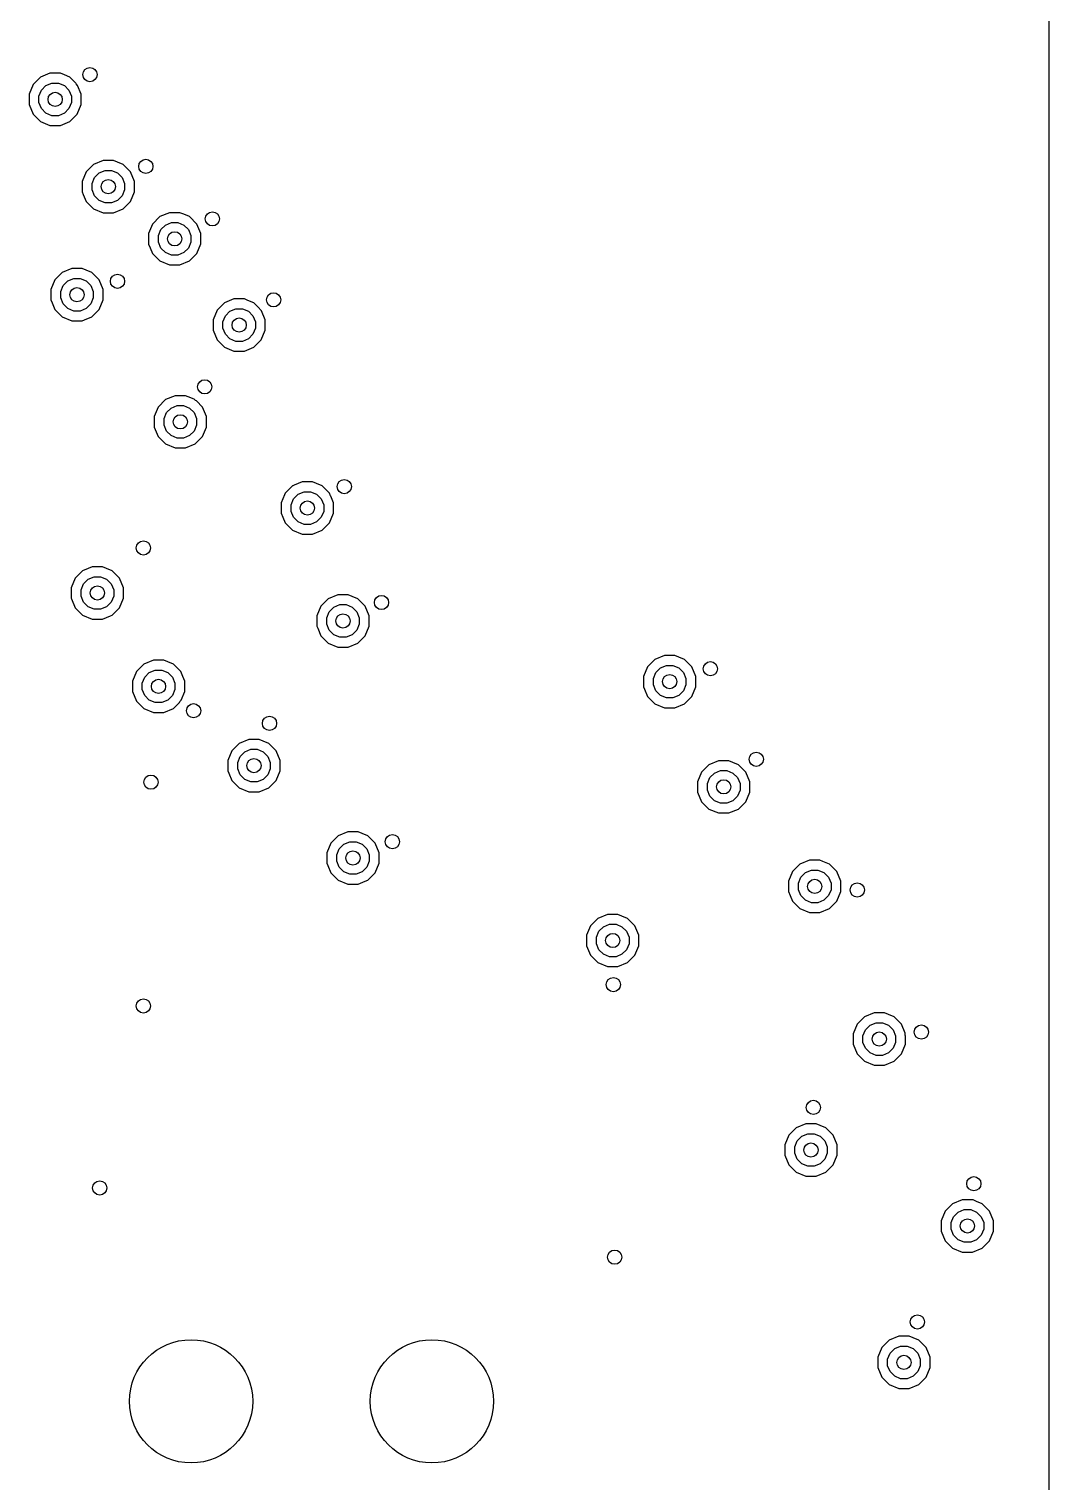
# Model space of a CAD drawing. Extents: x 114.9 to 199.6, y -137.1 to -76.7.
# Drawn here: x 188.82 to 199.58, y -122.83 to -107.51 of the extents above; entities that cross this region are included whole.
import ezdxf

# ---------------------------------------------------------------- set-up
doc = ezdxf.new("R2010")
doc.units = 0
doc.layers.add('BLACK', color=7, linetype='CONTINUOUS')

msp = doc.modelspace()

# ---------------------------------------------------------------- linework, layer by layer
at = {"layer": 'BLACK', "linetype": 'CONTINUOUS'}
for p, q in [((199.5795, -77.402406), (199.5795, -130.397593)), ((188.94394, -108.016444), (188.866444, -108.09394)), ((189.045198, -107.9745), (188.94394, -108.016444)), ((189.0452, -107.9745), (189.045198, -107.9745)), ((189.1548, -107.9745), (189.0452, -107.9745)), ((189.154801, -107.9745), (189.1548, -107.9745)), ((189.196744, -107.991874), (189.154801, -107.9745)), ((189.256058, -108.016443), (189.196744, -107.991874)), ((189.256059, -108.016444), (189.256058, -108.016443)), ((189.256061, -108.016445), (189.256059, -108.016444)), ((189.317417, -108.077801), (189.256061, -108.016445)), ((188.866444, -108.09394), (188.8245, -108.195198)), ((188.928363, -108.215859), (188.954493, -108.152775)), ((188.954493, -108.152775), (189.002775, -108.104493)), ((189.002775, -108.104493), (189.065859, -108.078363)), ((189.065859, -108.078363), (189.134141, -108.078363)), ((189.134141, -108.078363), (189.197225, -108.104493)), ((189.197225, -108.104493), (189.245507, -108.152775)), ((189.245507, -108.152775), (189.271637, -108.215859)), ((189.320675, -108.085666), (189.317417, -108.077801)), ((189.336814, -108.101805), (189.320675, -108.085666)), ((189.3755, -108.1952), (189.336814, -108.101805)), ((188.8245, -108.195198), (188.8245, -108.1952)), ((188.8245, -108.1952), (188.8245, -108.3048)), ((188.8245, -108.3048), (188.866443, -108.406058)), ((188.928363, -108.284141), (188.928363, -108.215859)), ((188.954493, -108.347225), (188.928363, -108.284141)), ((189.271637, -108.284141), (189.245507, -108.347225)), ((189.271637, -108.215859), (189.271637, -108.284141)), ((189.333557, -108.406058), (189.3755, -108.3048)), ((189.3755, -108.3048), (189.3755, -108.1952)), ((188.866443, -108.406058), (188.866444, -108.406059)), ((188.866444, -108.406059), (188.866445, -108.406061)), ((188.866445, -108.406061), (188.943939, -108.483555)), ((189.002775, -108.395507), (188.954493, -108.347225)), ((189.065859, -108.421637), (189.002775, -108.395507)), ((189.134141, -108.421637), (189.065859, -108.421637)), ((189.197225, -108.395507), (189.134141, -108.421637)), ((189.245507, -108.347225), (189.197225, -108.395507)), ((189.256061, -108.483555), (189.333555, -108.406061)), ((189.333555, -108.40606), (189.333557, -108.406058)), ((189.333555, -108.406061), (189.333555, -108.40606)), ((188.943939, -108.483555), (188.94394, -108.483555)), ((188.94394, -108.483555), (188.943942, -108.483557)), ((188.943942, -108.483557), (189.0452, -108.5255)), ((189.0452, -108.5255), (189.045202, -108.5255)), ((189.045202, -108.5255), (189.154798, -108.5255)), ((189.154798, -108.5255), (189.1548, -108.5255)), ((189.1548, -108.5255), (189.256058, -108.483557)), ((189.256058, -108.483557), (189.25606, -108.483555)), ((189.25606, -108.483555), (189.256061, -108.483555)), ((189.50394, -108.936444), (189.426444, -109.01394)), ((189.605198, -108.8945), (189.50394, -108.936444)), ((189.6052, -108.8945), (189.605198, -108.8945)), ((189.7148, -108.8945), (189.6052, -108.8945)), ((189.714801, -108.8945), (189.7148, -108.8945)), ((189.756744, -108.911874), (189.714801, -108.8945)), ((189.816058, -108.936443), (189.756744, -108.911874)), ((189.816059, -108.936444), (189.816058, -108.936443)), ((189.816061, -108.936445), (189.816059, -108.936444)), ((189.893555, -109.013939), (189.816061, -108.936445)), ((189.426444, -109.01394), (189.3845, -109.115198)), ((189.488363, -109.135859), (189.514493, -109.072775)), ((189.514493, -109.072775), (189.562775, -109.024493)), ((189.562775, -109.024493), (189.625859, -108.998363)), ((189.625859, -108.998363), (189.694141, -108.998363)), ((189.694141, -108.998363), (189.757225, -109.024493)), ((189.757225, -109.024493), (189.805507, -109.072775)), ((189.805507, -109.072775), (189.831637, -109.135859)), ((189.893555, -109.01394), (189.893555, -109.013939)), ((189.893557, -109.013942), (189.893555, -109.01394)), ((189.9355, -109.1152), (189.893557, -109.013942)), ((189.3845, -109.115198), (189.3845, -109.224801)), ((189.3845, -109.224801), (189.396276, -109.25323)), ((189.488363, -109.204141), (189.488363, -109.135859)), ((189.514493, -109.267225), (189.488363, -109.204141)), ((189.831637, -109.204141), (189.805507, -109.267225)), ((189.831637, -109.135859), (189.831637, -109.204141)), ((189.893557, -109.326058), (189.9355, -109.2248)), ((189.9355, -109.2248), (189.9355, -109.1152)), ((189.396276, -109.25323), (189.426443, -109.326058)), ((189.426443, -109.326058), (189.426444, -109.326059)), ((189.426444, -109.326059), (189.426445, -109.326061)), ((189.426445, -109.326061), (189.503939, -109.403555)), ((189.562775, -109.315507), (189.514493, -109.267225)), ((189.625859, -109.341637), (189.562775, -109.315507)), ((189.694141, -109.341637), (189.625859, -109.341637)), ((189.757225, -109.315507), (189.694141, -109.341637)), ((189.805507, -109.267225), (189.757225, -109.315507)), ((189.816061, -109.403555), (189.893555, -109.326061)), ((189.893555, -109.32606), (189.893557, -109.326058)), ((189.893555, -109.326061), (189.893555, -109.32606)), ((189.503939, -109.403555), (189.50394, -109.403555)), ((189.50394, -109.403555), (189.503942, -109.403557)), ((189.503942, -109.403557), (189.6052, -109.4455)), ((189.6052, -109.4455), (189.605202, -109.4455)), ((189.605202, -109.4455), (189.714798, -109.4455)), ((189.714798, -109.4455), (189.7148, -109.4455)), ((189.7148, -109.4455), (189.816058, -109.403557)), ((189.816058, -109.403557), (189.81606, -109.403555)), ((189.81606, -109.403555), (189.816061, -109.403555)), ((190.20394, -109.486444), (190.126444, -109.56394)), ((190.305198, -109.4445), (190.20394, -109.486444)), ((190.262775, -109.574493), (190.325859, -109.548363)), ((190.3052, -109.4445), (190.305198, -109.4445)), ((190.4148, -109.4445), (190.3052, -109.4445)), ((190.325859, -109.548363), (190.394141, -109.548363)), ((190.394141, -109.548363), (190.457225, -109.574493)), ((190.414801, -109.4445), (190.4148, -109.4445)), ((190.456744, -109.461874), (190.414801, -109.4445)), ((190.516058, -109.486443), (190.456744, -109.461874)), ((190.516059, -109.486444), (190.516058, -109.486443)), ((190.516061, -109.486445), (190.516059, -109.486444)), ((190.593555, -109.563939), (190.516061, -109.486445)), ((190.126444, -109.56394), (190.0845, -109.665198)), ((190.0845, -109.665198), (190.0845, -109.774801)), ((190.188363, -109.685859), (190.214493, -109.622775)), ((190.188363, -109.754141), (190.188363, -109.685859)), ((190.214493, -109.622775), (190.262775, -109.574493)), ((190.457225, -109.574493), (190.505507, -109.622775)), ((190.505507, -109.622775), (190.531637, -109.685859)), ((190.531637, -109.685859), (190.531637, -109.754141)), ((190.593555, -109.56394), (190.593555, -109.563939)), ((190.593557, -109.563942), (190.593555, -109.56394)), ((190.6355, -109.6652), (190.593557, -109.563942)), ((190.6355, -109.7748), (190.6355, -109.6652)), ((190.0845, -109.774801), (190.101874, -109.816744)), ((190.101874, -109.816744), (190.126443, -109.876058)), ((190.214493, -109.817225), (190.188363, -109.754141)), ((190.262775, -109.865507), (190.214493, -109.817225)), ((190.505507, -109.817225), (190.457225, -109.865507)), ((190.531637, -109.754141), (190.505507, -109.817225)), ((190.593557, -109.876058), (190.6355, -109.7748)), ((190.126443, -109.876058), (190.126444, -109.876059)), ((190.126444, -109.876059), (190.126445, -109.876061)), ((190.126445, -109.876061), (190.203939, -109.953555)), ((190.203939, -109.953555), (190.20394, -109.953555)), ((190.20394, -109.953555), (190.203942, -109.953557)), ((190.203942, -109.953557), (190.3052, -109.9955)), ((190.325859, -109.891637), (190.262775, -109.865507)), ((190.3052, -109.9955), (190.305202, -109.9955)), ((190.305202, -109.9955), (190.414798, -109.9955)), ((190.394141, -109.891637), (190.325859, -109.891637)), ((190.457225, -109.865507), (190.394141, -109.891637)), ((190.414798, -109.9955), (190.4148, -109.9955)), ((190.4148, -109.9955), (190.516058, -109.953557)), ((190.516058, -109.953557), (190.51606, -109.953555)), ((190.51606, -109.953555), (190.516061, -109.953555)), ((190.516061, -109.953555), (190.593555, -109.876061)), ((190.593555, -109.87606), (190.593557, -109.876058)), ((190.593555, -109.876061), (190.593555, -109.87606)), ((189.096444, -110.15394), (189.0545, -110.255198)), ((189.17394, -110.076444), (189.096444, -110.15394)), ((189.275198, -110.0345), (189.17394, -110.076444)), ((189.184493, -110.212775), (189.232775, -110.164493)), ((189.232775, -110.164493), (189.295859, -110.138363)), ((189.2752, -110.0345), (189.275198, -110.0345)), ((189.3848, -110.0345), (189.2752, -110.0345)), ((189.295859, -110.138363), (189.364141, -110.138363)), ((189.364141, -110.138363), (189.427225, -110.164493)), ((189.384801, -110.0345), (189.3848, -110.0345)), ((189.426744, -110.051874), (189.384801, -110.0345)), ((189.486058, -110.076443), (189.426744, -110.051874)), ((189.427225, -110.164493), (189.475507, -110.212775)), ((189.486059, -110.076444), (189.486058, -110.076443)), ((189.486061, -110.076445), (189.486059, -110.076444)), ((189.563555, -110.153939), (189.486061, -110.076445)), ((189.563555, -110.15394), (189.563555, -110.153939)), ((189.563557, -110.153942), (189.563555, -110.15394)), ((189.6055, -110.2552), (189.563557, -110.153942)), ((189.0545, -110.255198), (189.0545, -110.364801)), ((189.158363, -110.275859), (189.184493, -110.212775)), ((189.158363, -110.344141), (189.158363, -110.275859)), ((189.475507, -110.212775), (189.501637, -110.275859)), ((189.501637, -110.275859), (189.501637, -110.344141)), ((189.6055, -110.3648), (189.6055, -110.2552)), ((189.0545, -110.364801), (189.067608, -110.396445)), ((189.067608, -110.396445), (189.096443, -110.466058)), ((189.096443, -110.466058), (189.096444, -110.466059)), ((189.096444, -110.466059), (189.096445, -110.466061)), ((189.096445, -110.466061), (189.173939, -110.543555)), ((189.184493, -110.407225), (189.158363, -110.344141)), ((189.232775, -110.455507), (189.184493, -110.407225)), ((189.295859, -110.481637), (189.232775, -110.455507)), ((189.427225, -110.455507), (189.364141, -110.481637)), ((189.475507, -110.407225), (189.427225, -110.455507)), ((189.501637, -110.344141), (189.475507, -110.407225)), ((189.486061, -110.543555), (189.563555, -110.466061)), ((189.563555, -110.46606), (189.563557, -110.466058)), ((189.563555, -110.466061), (189.563555, -110.46606)), ((189.563557, -110.466058), (189.6055, -110.3648)), ((190.88394, -110.396444), (190.806444, -110.47394)), ((190.985198, -110.3545), (190.88394, -110.396444)), ((190.942775, -110.484493), (191.005859, -110.458363)), ((190.9852, -110.3545), (190.985198, -110.3545)), ((191.0948, -110.3545), (190.9852, -110.3545)), ((191.005859, -110.458363), (191.074141, -110.458363)), ((191.074141, -110.458363), (191.137225, -110.484493)), ((191.094801, -110.3545), (191.0948, -110.3545)), ((191.130926, -110.369464), (191.094801, -110.3545)), ((191.196058, -110.396443), (191.130926, -110.369464)), ((191.196059, -110.396444), (191.196058, -110.396443)), ((191.196061, -110.396445), (191.196059, -110.396444)), ((191.255008, -110.455392), (191.196061, -110.396445)), ((191.257377, -110.46111), (191.255008, -110.455392)), ((191.275924, -110.479657), (191.257377, -110.46111)), ((189.173939, -110.543555), (189.17394, -110.543555)), ((189.17394, -110.543555), (189.173942, -110.543557)), ((189.173942, -110.543557), (189.2752, -110.5855)), ((189.2752, -110.5855), (189.275202, -110.5855)), ((189.275202, -110.5855), (189.384798, -110.5855)), ((189.364141, -110.481637), (189.295859, -110.481637)), ((189.384798, -110.5855), (189.3848, -110.5855)), ((189.3848, -110.5855), (189.409671, -110.575198)), ((189.409671, -110.575198), (189.486058, -110.543557)), ((189.486058, -110.543557), (189.48606, -110.543555)), ((189.48606, -110.543555), (189.486061, -110.543555)), ((190.806444, -110.47394), (190.7645, -110.575198)), ((190.7645, -110.575198), (190.7645, -110.5752)), ((190.7645, -110.5752), (190.7645, -110.6848)), ((190.868363, -110.595859), (190.894493, -110.532775)), ((190.868363, -110.664141), (190.868363, -110.595859)), ((190.894493, -110.532775), (190.942775, -110.484493)), ((191.137225, -110.484493), (191.185507, -110.532775)), ((191.185507, -110.532775), (191.211637, -110.595859)), ((191.211637, -110.595859), (191.211637, -110.664141)), ((191.3155, -110.5752), (191.275924, -110.479657)), ((191.3155, -110.6848), (191.3155, -110.5752)), ((190.7645, -110.6848), (190.806443, -110.786058)), ((190.894493, -110.727225), (190.868363, -110.664141)), ((190.942775, -110.775507), (190.894493, -110.727225)), ((191.005859, -110.801637), (190.942775, -110.775507)), ((191.137225, -110.775507), (191.074141, -110.801637)), ((191.185507, -110.727225), (191.137225, -110.775507)), ((191.211637, -110.664141), (191.185507, -110.727225)), ((191.273557, -110.786058), (191.3155, -110.6848)), ((190.806443, -110.786058), (190.806444, -110.786059)), ((190.806444, -110.786059), (190.806445, -110.786061)), ((190.806445, -110.786061), (190.883939, -110.863555)), ((190.883939, -110.863555), (190.88394, -110.863555)), ((190.88394, -110.863555), (190.883942, -110.863557)), ((190.883942, -110.863557), (190.9852, -110.9055)), ((190.9852, -110.9055), (190.985202, -110.9055)), ((190.985202, -110.9055), (191.094798, -110.9055)), ((191.074141, -110.801637), (191.005859, -110.801637)), ((191.094798, -110.9055), (191.0948, -110.9055)), ((191.0948, -110.9055), (191.196058, -110.863557)), ((191.196058, -110.863557), (191.19606, -110.863555)), ((191.19606, -110.863555), (191.196061, -110.863555)), ((191.196061, -110.863555), (191.273555, -110.786061)), ((191.273555, -110.78606), (191.273557, -110.786058)), ((191.273555, -110.786061), (191.273555, -110.78606)), ((190.365198, -111.3745), (190.26394, -111.416444)), ((190.3652, -111.3745), (190.365198, -111.3745)), ((190.4748, -111.3745), (190.3652, -111.3745)), ((190.474801, -111.3745), (190.4748, -111.3745)), ((190.500999, -111.385352), (190.474801, -111.3745)), ((190.566057, -111.4123), (190.500999, -111.385352)), ((190.186444, -111.49394), (190.1445, -111.595198)), ((190.26394, -111.416444), (190.186444, -111.49394)), ((190.274493, -111.552775), (190.322775, -111.504493)), ((190.322775, -111.504493), (190.385859, -111.478363)), ((190.385859, -111.478363), (190.454141, -111.478363)), ((190.454141, -111.478363), (190.517225, -111.504493)), ((190.517225, -111.504493), (190.565507, -111.552775)), ((190.580083, -111.426326), (190.566057, -111.4123)), ((190.590084, -111.430468), (190.580083, -111.426326)), ((190.653555, -111.493939), (190.590084, -111.430468)), ((190.653555, -111.49394), (190.653555, -111.493939)), ((190.653557, -111.493942), (190.653555, -111.49394)), ((190.6955, -111.5952), (190.653557, -111.493942)), ((190.1445, -111.595198), (190.1445, -111.5952)), ((190.1445, -111.5952), (190.1445, -111.7048)), ((190.248363, -111.615859), (190.274493, -111.552775)), ((190.248363, -111.684141), (190.248363, -111.615859)), ((190.274493, -111.747225), (190.248363, -111.684141)), ((190.565507, -111.552775), (190.591637, -111.615859)), ((190.591637, -111.684141), (190.565507, -111.747225)), ((190.591637, -111.615859), (190.591637, -111.684141)), ((190.6955, -111.7048), (190.6955, -111.5952)), ((190.1445, -111.7048), (190.186443, -111.806058)), ((190.186443, -111.806058), (190.186444, -111.806059)), ((190.186444, -111.806059), (190.186445, -111.806061)), ((190.186445, -111.806061), (190.263939, -111.883555)), ((190.322775, -111.795507), (190.274493, -111.747225)), ((190.385859, -111.821637), (190.322775, -111.795507)), ((190.454141, -111.821637), (190.385859, -111.821637)), ((190.517225, -111.795507), (190.454141, -111.821637)), ((190.565507, -111.747225), (190.517225, -111.795507)), ((190.576061, -111.883555), (190.653555, -111.806061)), ((190.653555, -111.80606), (190.653557, -111.806058)), ((190.653555, -111.806061), (190.653555, -111.80606)), ((190.653557, -111.806058), (190.6955, -111.7048)), ((190.263939, -111.883555), (190.26394, -111.883555)), ((190.26394, -111.883555), (190.263942, -111.883557)), ((190.263942, -111.883557), (190.3652, -111.9255)), ((190.3652, -111.9255), (190.365202, -111.9255)), ((190.365202, -111.9255), (190.474798, -111.9255)), ((190.474798, -111.9255), (190.4748, -111.9255)), ((190.4748, -111.9255), (190.576058, -111.883557)), ((190.576058, -111.883557), (190.57606, -111.883555)), ((190.57606, -111.883555), (190.576061, -111.883555)), ((191.705198, -112.2845), (191.621312, -112.319248)), ((191.7052, -112.2845), (191.705198, -112.2845)), ((191.8148, -112.2845), (191.7052, -112.2845)), ((191.814801, -112.2845), (191.8148, -112.2845)), ((191.856744, -112.301874), (191.814801, -112.2845)), ((191.916058, -112.326443), (191.856744, -112.301874)), ((191.519791, -112.42), (191.4845, -112.505198)), ((191.526443, -112.403942), (191.519791, -112.42)), ((191.526444, -112.40394), (191.526443, -112.403941)), ((191.526443, -112.403941), (191.526443, -112.403942)), ((191.60394, -112.326444), (191.526444, -112.40394)), ((191.588363, -112.525859), (191.614493, -112.462775)), ((191.604865, -112.326061), (191.60394, -112.326444)), ((191.621312, -112.319248), (191.604865, -112.326061)), ((191.614493, -112.462775), (191.662775, -112.414493)), ((191.662775, -112.414493), (191.725859, -112.388363)), ((191.725859, -112.388363), (191.794141, -112.388363)), ((191.794141, -112.388363), (191.857225, -112.414493)), ((191.857225, -112.414493), (191.905507, -112.462775)), ((191.905507, -112.462775), (191.931637, -112.525859)), ((191.916059, -112.326444), (191.916058, -112.326443)), ((191.916061, -112.326445), (191.916059, -112.326444)), ((191.991244, -112.401628), (191.916061, -112.326445)), ((192.003196, -112.430482), (191.991244, -112.401628)), ((192.005508, -112.432794), (192.003196, -112.430482)), ((192.0355, -112.5052), (192.005508, -112.432794)), ((191.4845, -112.505198), (191.4845, -112.614801)), ((191.4845, -112.614801), (191.501234, -112.655198)), ((191.588363, -112.594141), (191.588363, -112.525859)), ((191.614493, -112.657225), (191.588363, -112.594141)), ((191.931637, -112.594141), (191.905507, -112.657225)), ((191.931637, -112.525859), (191.931637, -112.594141)), ((191.993557, -112.716058), (192.0355, -112.6148)), ((192.0355, -112.6148), (192.0355, -112.5052)), ((191.501234, -112.655198), (191.526443, -112.716058)), ((191.526443, -112.716058), (191.526444, -112.716059)), ((191.526444, -112.716059), (191.526445, -112.716061)), ((191.526445, -112.716061), (191.603939, -112.793555)), ((191.662775, -112.705507), (191.614493, -112.657225)), ((191.725859, -112.731637), (191.662775, -112.705507)), ((191.794141, -112.731637), (191.725859, -112.731637)), ((191.857225, -112.705507), (191.794141, -112.731637)), ((191.905507, -112.657225), (191.857225, -112.705507)), ((191.916061, -112.793555), (191.993555, -112.716061)), ((191.993555, -112.71606), (191.993557, -112.716058)), ((191.993555, -112.716061), (191.993555, -112.71606)), ((191.603939, -112.793555), (191.60394, -112.793555)), ((191.60394, -112.793555), (191.603942, -112.793557)), ((191.603942, -112.793557), (191.7052, -112.8355)), ((191.7052, -112.8355), (191.705202, -112.8355)), ((191.705202, -112.8355), (191.814798, -112.8355)), ((191.814798, -112.8355), (191.8148, -112.8355)), ((191.8148, -112.8355), (191.916058, -112.793557)), ((191.916058, -112.793557), (191.91606, -112.793555)), ((191.91606, -112.793555), (191.916061, -112.793555)), ((189.38913, -113.221254), (189.311634, -113.29875)), ((189.395919, -113.218442), (189.38913, -113.221254)), ((189.406502, -113.214058), (189.395919, -113.218442)), ((189.490388, -113.17931), (189.406502, -113.214058)), ((189.49039, -113.17931), (189.490388, -113.17931)), ((189.59999, -113.17931), (189.49039, -113.17931)), ((189.599991, -113.17931), (189.59999, -113.17931)), ((189.641934, -113.196684), (189.599991, -113.17931)), ((189.701248, -113.221253), (189.641934, -113.196684)), ((189.701249, -113.221254), (189.701248, -113.221253)), ((189.701251, -113.221255), (189.701249, -113.221254)), ((189.778745, -113.298749), (189.701251, -113.221255)), ((189.311634, -113.29875), (189.26969, -113.400008)), ((189.373553, -113.420669), (189.399683, -113.357585)), ((189.399683, -113.357585), (189.447965, -113.309303)), ((189.447965, -113.309303), (189.511049, -113.283173)), ((189.511049, -113.283173), (189.579331, -113.283173)), ((189.579331, -113.283173), (189.642415, -113.309303)), ((189.642415, -113.309303), (189.690697, -113.357585)), ((189.690697, -113.357585), (189.716827, -113.420669)), ((189.778745, -113.29875), (189.778745, -113.298749)), ((189.778747, -113.298752), (189.778745, -113.29875)), ((189.82069, -113.40001), (189.778747, -113.298752)), ((189.26969, -113.400008), (189.26969, -113.509611)), ((189.26969, -113.509611), (189.272521, -113.516445)), ((189.272521, -113.516445), (189.311633, -113.610868)), ((189.373553, -113.488951), (189.373553, -113.420669)), ((189.399683, -113.552035), (189.373553, -113.488951)), ((189.716827, -113.488951), (189.690697, -113.552035)), ((189.716827, -113.420669), (189.716827, -113.488951)), ((189.778747, -113.610868), (189.82069, -113.50961)), ((189.82069, -113.50961), (189.82069, -113.40001)), ((191.97894, -113.516444), (191.901444, -113.59394)), ((192.080198, -113.4745), (191.97894, -113.516444)), ((192.0802, -113.4745), (192.080198, -113.4745)), ((192.1898, -113.4745), (192.0802, -113.4745)), ((192.189801, -113.4745), (192.1898, -113.4745)), ((192.231744, -113.491874), (192.189801, -113.4745)), ((192.291058, -113.516443), (192.231744, -113.491874)), ((192.291059, -113.516444), (192.291058, -113.516443)), ((192.291061, -113.516445), (192.291059, -113.516444)), ((192.368555, -113.593939), (192.291061, -113.516445)), ((189.311633, -113.610868), (189.311634, -113.610869)), ((189.311634, -113.610869), (189.311635, -113.610871)), ((189.311635, -113.610871), (189.389129, -113.688365)), ((189.389129, -113.688365), (189.38913, -113.688365)), ((189.38913, -113.688365), (189.389132, -113.688367)), ((189.389132, -113.688367), (189.49039, -113.73031)), ((189.447965, -113.600317), (189.399683, -113.552035)), ((189.511049, -113.626447), (189.447965, -113.600317)), ((189.579331, -113.626447), (189.511049, -113.626447)), ((189.642415, -113.600317), (189.579331, -113.626447)), ((189.690697, -113.552035), (189.642415, -113.600317)), ((189.684757, -113.695198), (189.701248, -113.688367)), ((189.701248, -113.688367), (189.70125, -113.688365)), ((189.70125, -113.688365), (189.701251, -113.688365)), ((189.701251, -113.688365), (189.778745, -113.610871)), ((189.778745, -113.61087), (189.778747, -113.610868)), ((189.778745, -113.610871), (189.778745, -113.61087)), ((191.901444, -113.59394), (191.8595, -113.695198)), ((191.963363, -113.715859), (191.989493, -113.652775)), ((191.989493, -113.652775), (192.037775, -113.604493)), ((192.037775, -113.604493), (192.100859, -113.578363)), ((192.100859, -113.578363), (192.169141, -113.578363)), ((192.169141, -113.578363), (192.232225, -113.604493)), ((192.232225, -113.604493), (192.280507, -113.652775)), ((192.280507, -113.652775), (192.306637, -113.715859)), ((192.368555, -113.59394), (192.368555, -113.593939)), ((192.368557, -113.593942), (192.368555, -113.59394)), ((192.4105, -113.6952), (192.368557, -113.593942)), ((189.49039, -113.73031), (189.490392, -113.73031)), ((189.490392, -113.73031), (189.599988, -113.73031)), ((189.599988, -113.73031), (189.59999, -113.73031)), ((189.59999, -113.73031), (189.684757, -113.695198)), ((191.8595, -113.695198), (191.8595, -113.804801)), ((191.8595, -113.804801), (191.868305, -113.826058)), ((191.868305, -113.826058), (191.901443, -113.906058)), ((191.963363, -113.784141), (191.963363, -113.715859)), ((191.989493, -113.847225), (191.963363, -113.784141)), ((192.306637, -113.784141), (192.280507, -113.847225)), ((192.306637, -113.715859), (192.306637, -113.784141)), ((192.368557, -113.906058), (192.4105, -113.8048)), ((192.4105, -113.8048), (192.4105, -113.6952)), ((191.901443, -113.906058), (191.901444, -113.906059)), ((191.901444, -113.906059), (191.901445, -113.906061)), ((191.901445, -113.906061), (191.978939, -113.983555)), ((191.978939, -113.983555), (191.97894, -113.983555)), ((191.97894, -113.983555), (191.978942, -113.983557)), ((191.978942, -113.983557), (192.0802, -114.0255)), ((192.037775, -113.895507), (191.989493, -113.847225)), ((192.100859, -113.921637), (192.037775, -113.895507)), ((192.169141, -113.921637), (192.100859, -113.921637)), ((192.232225, -113.895507), (192.169141, -113.921637)), ((192.1898, -114.0255), (192.291058, -113.983557)), ((192.280507, -113.847225), (192.232225, -113.895507)), ((192.291058, -113.983557), (192.29106, -113.983555)), ((192.29106, -113.983555), (192.291061, -113.983555)), ((192.291061, -113.983555), (192.368555, -113.906061)), ((192.368555, -113.90606), (192.368557, -113.906058)), ((192.368555, -113.906061), (192.368555, -113.90606)), ((192.0802, -114.0255), (192.080202, -114.0255)), ((192.080202, -114.0255), (192.189798, -114.0255)), ((192.189798, -114.0255), (192.1898, -114.0255)), ((195.525198, -114.1145), (195.42394, -114.156444)), ((195.5252, -114.1145), (195.525198, -114.1145)), ((195.6348, -114.1145), (195.5252, -114.1145)), ((195.634801, -114.1145), (195.6348, -114.1145)), ((195.676744, -114.131874), (195.634801, -114.1145)), ((195.736058, -114.156443), (195.676744, -114.131874)), ((189.956444, -114.28394), (189.9145, -114.385198)), ((190.03394, -114.206444), (189.956444, -114.28394)), ((190.135198, -114.1645), (190.03394, -114.206444)), ((190.044493, -114.342775), (190.092775, -114.294493)), ((190.092775, -114.294493), (190.155859, -114.268363)), ((190.1352, -114.1645), (190.135198, -114.1645)), ((190.2448, -114.1645), (190.1352, -114.1645)), ((190.155859, -114.268363), (190.224141, -114.268363)), ((190.224141, -114.268363), (190.287225, -114.294493)), ((190.244801, -114.1645), (190.2448, -114.1645)), ((190.286744, -114.181874), (190.244801, -114.1645)), ((190.346058, -114.206443), (190.286744, -114.181874)), ((190.287225, -114.294493), (190.335507, -114.342775)), ((190.346059, -114.206444), (190.346058, -114.206443)), ((190.346061, -114.206445), (190.346059, -114.206444)), ((190.423555, -114.283939), (190.346061, -114.206445)), ((190.423555, -114.28394), (190.423555, -114.283939)), ((190.423557, -114.283942), (190.423555, -114.28394)), ((190.444788, -114.335198), (190.423557, -114.283942)), ((195.346444, -114.23394), (195.3045, -114.335198)), ((195.42394, -114.156444), (195.346444, -114.23394)), ((195.408363, -114.355859), (195.434493, -114.292775)), ((195.434493, -114.292775), (195.482775, -114.244493)), ((195.482775, -114.244493), (195.545859, -114.218363)), ((195.545859, -114.218363), (195.614141, -114.218363)), ((195.614141, -114.218363), (195.677225, -114.244493)), ((195.677225, -114.244493), (195.725507, -114.292775)), ((195.725507, -114.292775), (195.751637, -114.355859)), ((195.736059, -114.156444), (195.736058, -114.156443)), ((195.736061, -114.156445), (195.736059, -114.156444)), ((195.813555, -114.233939), (195.736061, -114.156445)), ((195.813555, -114.23394), (195.813555, -114.233939)), ((195.813557, -114.233942), (195.813555, -114.23394)), ((195.8555, -114.3352), (195.813557, -114.233942)), ((189.9145, -114.385198), (189.9145, -114.3852)), ((189.9145, -114.3852), (189.9145, -114.4948)), ((190.018363, -114.405859), (190.044493, -114.342775)), ((190.018363, -114.474141), (190.018363, -114.405859)), ((190.335507, -114.342775), (190.361637, -114.405859)), ((190.361637, -114.405859), (190.361637, -114.474141)), ((190.4655, -114.3852), (190.444788, -114.335198)), ((190.4655, -114.4948), (190.4655, -114.3852)), ((195.3045, -114.335198), (195.3045, -114.444801)), ((195.3045, -114.444801), (195.314756, -114.469561)), ((195.408363, -114.424141), (195.408363, -114.355859)), ((195.434493, -114.487225), (195.408363, -114.424141)), ((195.751637, -114.424141), (195.725507, -114.487225)), ((195.751637, -114.355859), (195.751637, -114.424141)), ((195.813557, -114.546058), (195.8555, -114.4448)), ((195.8555, -114.4448), (195.8555, -114.3352)), ((189.9145, -114.4948), (189.956443, -114.596058)), ((189.956443, -114.596058), (189.956444, -114.596059)), ((189.956444, -114.596059), (189.956445, -114.596061)), ((189.956445, -114.596061), (190.033939, -114.673555)), ((190.044493, -114.537225), (190.018363, -114.474141)), ((190.092775, -114.585507), (190.044493, -114.537225)), ((190.155859, -114.611637), (190.092775, -114.585507)), ((190.287225, -114.585507), (190.224141, -114.611637)), ((190.335507, -114.537225), (190.287225, -114.585507)), ((190.361637, -114.474141), (190.335507, -114.537225)), ((190.346061, -114.673555), (190.409531, -114.610084)), ((190.409531, -114.610084), (190.413674, -114.600083)), ((190.413674, -114.600083), (190.427699, -114.586057)), ((190.427699, -114.586057), (190.4655, -114.4948)), ((195.314756, -114.469561), (195.346443, -114.546058)), ((195.346443, -114.546058), (195.346444, -114.546059)), ((195.346444, -114.546059), (195.346445, -114.546061)), ((195.346445, -114.546061), (195.423939, -114.623555)), ((195.482775, -114.535507), (195.434493, -114.487225)), ((195.545859, -114.561637), (195.482775, -114.535507)), ((195.614141, -114.561637), (195.545859, -114.561637)), ((195.677225, -114.535507), (195.614141, -114.561637)), ((195.725507, -114.487225), (195.677225, -114.535507)), ((195.736061, -114.623555), (195.813555, -114.546061)), ((195.813555, -114.54606), (195.813557, -114.546058)), ((195.813555, -114.546061), (195.813555, -114.54606)), ((190.033939, -114.673555), (190.03394, -114.673555)), ((190.03394, -114.673555), (190.033942, -114.673557)), ((190.033942, -114.673557), (190.1352, -114.7155)), ((190.1352, -114.7155), (190.135202, -114.7155)), ((190.135202, -114.7155), (190.244798, -114.7155)), ((190.224141, -114.611637), (190.155859, -114.611637)), ((190.244798, -114.7155), (190.2448, -114.7155)), ((190.2448, -114.7155), (190.346058, -114.673557)), ((190.346058, -114.673557), (190.34606, -114.673555)), ((190.34606, -114.673555), (190.346061, -114.673555)), ((195.423939, -114.623555), (195.42394, -114.623555)), ((195.42394, -114.623555), (195.423942, -114.623557)), ((195.423942, -114.623557), (195.5252, -114.6655)), ((195.5252, -114.6655), (195.525202, -114.6655)), ((195.525202, -114.6655), (195.634798, -114.6655)), ((195.634798, -114.6655), (195.6348, -114.6655)), ((195.6348, -114.6655), (195.736058, -114.623557)), ((195.736058, -114.623557), (195.73606, -114.623555)), ((195.73606, -114.623555), (195.736061, -114.623555)), ((191.040114, -115.041952), (190.962618, -115.119448)), ((191.141372, -115.000008), (191.040114, -115.041952)), ((191.141374, -115.000008), (191.141372, -115.000008)), ((191.250974, -115.000008), (191.141374, -115.000008)), ((191.250975, -115.000008), (191.250974, -115.000008)), ((191.292918, -115.017382), (191.250975, -115.000008)), ((191.352232, -115.041951), (191.292918, -115.017382)), ((191.352233, -115.041952), (191.352232, -115.041951)), ((191.352235, -115.041953), (191.352233, -115.041952)), ((191.429729, -115.119447), (191.352235, -115.041953)), ((190.962618, -115.119448), (190.920674, -115.220706)), ((190.920674, -115.220706), (190.920674, -115.330309)), ((191.024537, -115.241367), (191.050667, -115.178283)), ((191.050667, -115.178283), (191.098949, -115.130001)), ((191.098949, -115.130001), (191.162033, -115.103871)), ((191.162033, -115.103871), (191.230315, -115.103871)), ((191.230315, -115.103871), (191.293399, -115.130001)), ((191.293399, -115.130001), (191.341681, -115.178283)), ((191.341681, -115.178283), (191.367811, -115.241367)), ((191.429729, -115.119448), (191.429729, -115.119447)), ((191.429731, -115.11945), (191.429729, -115.119448)), ((191.471674, -115.220708), (191.429731, -115.11945)), ((191.471674, -115.330308), (191.471674, -115.220708)), ((190.920674, -115.330309), (190.931341, -115.356061)), ((190.931341, -115.356061), (190.962617, -115.431566)), ((191.024537, -115.309649), (191.024537, -115.241367)), ((191.050667, -115.372733), (191.024537, -115.309649)), ((191.098949, -115.421015), (191.050667, -115.372733)), ((191.341681, -115.372733), (191.293399, -115.421015)), ((191.367811, -115.309649), (191.341681, -115.372733)), ((191.367811, -115.241367), (191.367811, -115.309649)), ((191.429731, -115.431566), (191.471674, -115.330308)), ((195.916444, -115.34394), (195.8745, -115.445198)), ((195.99394, -115.266444), (195.916444, -115.34394)), ((196.095198, -115.2245), (195.99394, -115.266444)), ((196.004493, -115.402775), (196.052775, -115.354493)), ((196.052775, -115.354493), (196.115859, -115.328363)), ((196.0952, -115.2245), (196.095198, -115.2245)), ((196.2048, -115.2245), (196.0952, -115.2245)), ((196.115859, -115.328363), (196.184141, -115.328363)), ((196.184141, -115.328363), (196.247225, -115.354493)), ((196.204801, -115.2245), (196.2048, -115.2245)), ((196.246744, -115.241874), (196.204801, -115.2245)), ((196.306058, -115.266443), (196.246744, -115.241874)), ((196.247225, -115.354493), (196.295507, -115.402775)), ((196.306059, -115.266444), (196.306058, -115.266443)), ((196.306061, -115.266445), (196.306059, -115.266444)), ((196.383555, -115.343939), (196.306061, -115.266445)), ((196.383555, -115.34394), (196.383555, -115.343939)), ((196.383557, -115.343942), (196.383555, -115.34394)), ((196.4255, -115.4452), (196.383557, -115.343942)), ((190.962617, -115.431566), (190.962618, -115.431567)), ((190.962618, -115.431567), (190.962619, -115.431569)), ((190.962619, -115.431569), (191.040113, -115.509063)), ((191.040113, -115.509063), (191.040114, -115.509063)), ((191.040114, -115.509063), (191.040116, -115.509065)), ((191.040116, -115.509065), (191.141374, -115.551008)), ((191.162033, -115.447145), (191.098949, -115.421015)), ((191.230315, -115.447145), (191.162033, -115.447145)), ((191.293399, -115.421015), (191.230315, -115.447145)), ((191.250974, -115.551008), (191.352232, -115.509065)), ((191.352232, -115.509065), (191.352234, -115.509063)), ((191.352234, -115.509063), (191.352235, -115.509063)), ((191.352235, -115.509063), (191.4161, -115.445198)), ((191.4161, -115.445198), (191.429729, -115.431569)), ((191.429729, -115.431568), (191.429731, -115.431566)), ((191.429729, -115.431569), (191.429729, -115.431568)), ((195.8745, -115.445198), (195.8745, -115.4452)), ((195.8745, -115.4452), (195.8745, -115.5548)), ((195.978363, -115.465859), (196.004493, -115.402775)), ((195.978363, -115.534141), (195.978363, -115.465859)), ((196.295507, -115.402775), (196.321637, -115.465859)), ((196.321637, -115.465859), (196.321637, -115.534141)), ((196.4255, -115.5548), (196.4255, -115.4452)), ((191.141374, -115.551008), (191.141376, -115.551008)), ((191.141376, -115.551008), (191.250972, -115.551008)), ((191.250972, -115.551008), (191.250974, -115.551008)), ((195.8745, -115.5548), (195.916443, -115.656058)), ((195.916443, -115.656058), (195.916444, -115.656059)), ((195.916444, -115.656059), (195.916445, -115.656061)), ((195.916445, -115.656061), (195.993939, -115.733555)), ((196.004493, -115.597225), (195.978363, -115.534141)), ((196.052775, -115.645507), (196.004493, -115.597225)), ((196.115859, -115.671637), (196.052775, -115.645507)), ((196.184141, -115.671637), (196.115859, -115.671637)), ((196.247225, -115.645507), (196.184141, -115.671637)), ((196.295507, -115.597225), (196.247225, -115.645507)), ((196.321637, -115.534141), (196.295507, -115.597225)), ((196.306061, -115.733555), (196.383555, -115.656061)), ((196.383555, -115.65606), (196.383557, -115.656058)), ((196.383555, -115.656061), (196.383555, -115.65606)), ((196.383557, -115.656058), (196.4255, -115.5548)), ((195.993939, -115.733555), (195.99394, -115.733555)), ((195.99394, -115.733555), (195.993942, -115.733557)), ((195.993942, -115.733557), (196.0952, -115.7755)), ((196.0952, -115.7755), (196.095202, -115.7755)), ((196.095202, -115.7755), (196.204798, -115.7755)), ((196.204798, -115.7755), (196.2048, -115.7755)), ((196.2048, -115.7755), (196.306058, -115.733557)), ((196.306058, -115.733557), (196.30606, -115.733555)), ((196.30606, -115.733555), (196.306061, -115.733555)), ((192.185198, -115.9745), (192.08394, -116.016444)), ((192.1852, -115.9745), (192.185198, -115.9745)), ((192.2948, -115.9745), (192.1852, -115.9745)), ((192.294801, -115.9745), (192.2948, -115.9745)), ((192.336744, -115.991874), (192.294801, -115.9745)), ((192.006444, -116.09394), (191.9645, -116.195198)), ((192.08394, -116.016444), (192.006444, -116.09394)), ((192.094493, -116.152775), (192.142775, -116.104493)), ((192.142775, -116.104493), (192.205859, -116.078363)), ((192.205859, -116.078363), (192.274141, -116.078363)), ((192.274141, -116.078363), (192.337225, -116.104493)), ((192.396058, -116.016443), (192.336744, -115.991874)), ((192.337225, -116.104493), (192.385507, -116.152775)), ((192.396059, -116.016444), (192.396058, -116.016443)), ((192.396061, -116.016445), (192.396059, -116.016444)), ((192.473555, -116.093939), (192.396061, -116.016445)), ((192.473555, -116.09394), (192.473555, -116.093939)), ((192.473557, -116.093942), (192.473555, -116.09394)), ((192.5155, -116.1952), (192.473557, -116.093942)), ((191.9645, -116.195198), (191.9645, -116.304801)), ((192.068363, -116.215859), (192.094493, -116.152775)), ((192.068363, -116.284141), (192.068363, -116.215859)), ((192.094493, -116.347225), (192.068363, -116.284141)), ((192.385507, -116.152775), (192.411637, -116.215859)), ((192.411637, -116.284141), (192.385507, -116.347225)), ((192.411637, -116.215859), (192.411637, -116.284141)), ((192.5155, -116.3048), (192.5155, -116.1952)), ((197.055198, -116.2745), (196.95394, -116.316444)), ((197.0552, -116.2745), (197.055198, -116.2745)), ((197.1648, -116.2745), (197.0552, -116.2745)), ((197.164801, -116.2745), (197.1648, -116.2745)), ((197.196834, -116.287769), (197.164801, -116.2745)), ((197.266058, -116.316443), (197.196834, -116.287769)), ((191.9645, -116.304801), (191.974819, -116.329712)), ((191.974819, -116.329712), (192.006443, -116.406058)), ((192.006443, -116.406058), (192.006444, -116.406059)), ((192.006444, -116.406059), (192.006445, -116.406061)), ((192.006445, -116.406061), (192.083939, -116.483555)), ((192.142775, -116.395507), (192.094493, -116.347225)), ((192.205859, -116.421637), (192.142775, -116.395507)), ((192.274141, -116.421637), (192.205859, -116.421637)), ((192.337225, -116.395507), (192.274141, -116.421637)), ((192.385507, -116.347225), (192.337225, -116.395507)), ((192.396061, -116.483555), (192.473555, -116.406061)), ((192.473555, -116.40606), (192.473557, -116.406058)), ((192.473555, -116.406061), (192.473555, -116.40606)), ((192.473557, -116.406058), (192.5155, -116.3048)), ((196.876444, -116.39394), (196.8345, -116.495198)), ((196.95394, -116.316444), (196.876444, -116.39394)), ((196.964493, -116.452775), (197.012775, -116.404493)), ((197.012775, -116.404493), (197.075859, -116.378363)), ((197.075859, -116.378363), (197.144141, -116.378363)), ((197.144141, -116.378363), (197.207225, -116.404493)), ((197.207225, -116.404493), (197.255507, -116.452775)), ((197.266059, -116.316444), (197.266058, -116.316443)), ((197.266061, -116.316445), (197.266059, -116.316444)), ((197.343555, -116.393939), (197.266061, -116.316445)), ((197.343555, -116.39394), (197.343555, -116.393939)), ((197.343557, -116.393942), (197.343555, -116.39394)), ((197.3855, -116.4952), (197.343557, -116.393942)), ((192.083939, -116.483555), (192.08394, -116.483555)), ((192.08394, -116.483555), (192.083942, -116.483557)), ((192.083942, -116.483557), (192.1852, -116.5255)), ((192.1852, -116.5255), (192.185202, -116.5255)), ((192.185202, -116.5255), (192.294798, -116.5255)), ((192.294798, -116.5255), (192.2948, -116.5255)), ((192.2948, -116.5255), (192.367955, -116.495198)), ((192.367955, -116.495198), (192.396058, -116.483557)), ((192.396058, -116.483557), (192.39606, -116.483555)), ((192.39606, -116.483555), (192.396061, -116.483555)), ((196.8345, -116.495198), (196.8345, -116.604801)), ((196.938363, -116.515859), (196.964493, -116.452775)), ((196.938363, -116.584141), (196.938363, -116.515859)), ((196.964493, -116.647225), (196.938363, -116.584141)), ((197.255507, -116.452775), (197.281637, -116.515859)), ((197.281637, -116.584141), (197.255507, -116.647225)), ((197.281637, -116.515859), (197.281637, -116.584141)), ((197.3855, -116.6048), (197.3855, -116.4952)), ((196.8345, -116.604801), (196.851874, -116.646744)), ((196.851874, -116.646744), (196.876443, -116.706058)), ((196.876443, -116.706058), (196.876444, -116.706059)), ((196.876444, -116.706059), (196.876445, -116.706061)), ((196.876445, -116.706061), (196.953939, -116.783555)), ((197.012775, -116.695507), (196.964493, -116.647225)), ((197.075859, -116.721637), (197.012775, -116.695507)), ((197.144141, -116.721637), (197.075859, -116.721637)), ((197.207225, -116.695507), (197.144141, -116.721637)), ((197.255507, -116.647225), (197.207225, -116.695507)), ((197.266061, -116.783555), (197.343555, -116.706061)), ((197.343555, -116.70606), (197.343557, -116.706058)), ((197.343555, -116.706061), (197.343555, -116.70606)), ((197.343557, -116.706058), (197.3855, -116.6048)), ((194.82394, -116.886444), (194.746444, -116.96394)), ((194.925198, -116.8445), (194.82394, -116.886444)), ((194.9252, -116.8445), (194.925198, -116.8445)), ((195.0348, -116.8445), (194.9252, -116.8445)), ((195.034801, -116.8445), (195.0348, -116.8445)), ((195.076744, -116.861874), (195.034801, -116.8445)), ((195.136058, -116.886443), (195.076744, -116.861874)), ((195.136059, -116.886444), (195.136058, -116.886443)), ((195.136061, -116.886445), (195.136059, -116.886444)), ((195.213555, -116.963939), (195.136061, -116.886445)), ((196.953939, -116.783555), (196.95394, -116.783555)), ((196.95394, -116.783555), (196.953942, -116.783557)), ((196.953942, -116.783557), (197.0552, -116.8255)), ((197.0552, -116.8255), (197.055202, -116.8255)), ((197.055202, -116.8255), (197.164798, -116.8255)), ((197.164798, -116.8255), (197.1648, -116.8255)), ((197.1648, -116.8255), (197.266058, -116.783557)), ((197.266058, -116.783557), (197.26606, -116.783555)), ((197.26606, -116.783555), (197.266061, -116.783555)), ((194.746444, -116.96394), (194.7045, -117.065198)), ((194.808363, -117.085859), (194.834493, -117.022775)), ((194.834493, -117.022775), (194.882775, -116.974493)), ((194.882775, -116.974493), (194.945859, -116.948363)), ((194.945859, -116.948363), (195.014141, -116.948363)), ((195.014141, -116.948363), (195.077225, -116.974493)), ((195.077225, -116.974493), (195.125507, -117.022775)), ((195.125507, -117.022775), (195.151637, -117.085859)), ((195.213555, -116.96394), (195.213555, -116.963939)), ((195.213557, -116.963942), (195.213555, -116.96394)), ((195.2555, -117.0652), (195.213557, -116.963942)), ((194.7045, -117.065198), (194.7045, -117.0652)), ((194.7045, -117.0652), (194.7045, -117.1748)), ((194.7045, -117.1748), (194.746443, -117.276058)), ((194.808363, -117.154141), (194.808363, -117.085859)), ((194.834493, -117.217225), (194.808363, -117.154141)), ((195.151637, -117.154141), (195.125507, -117.217225)), ((195.151637, -117.085859), (195.151637, -117.154141)), ((195.213557, -117.276058), (195.2555, -117.1748)), ((195.2555, -117.1748), (195.2555, -117.0652)), ((194.746443, -117.276058), (194.746444, -117.276059)), ((194.746444, -117.276059), (194.746445, -117.276061)), ((194.746445, -117.276061), (194.823939, -117.353555)), ((194.823939, -117.353555), (194.82394, -117.353555)), ((194.82394, -117.353555), (194.823942, -117.353557)), ((194.823942, -117.353557), (194.9252, -117.3955)), ((194.882775, -117.265507), (194.834493, -117.217225)), ((194.945859, -117.291637), (194.882775, -117.265507)), ((195.014141, -117.291637), (194.945859, -117.291637)), ((195.077225, -117.265507), (195.014141, -117.291637)), ((195.0348, -117.3955), (195.136058, -117.353557)), ((195.125507, -117.217225), (195.077225, -117.265507)), ((195.136058, -117.353557), (195.13606, -117.353555)), ((195.13606, -117.353555), (195.136061, -117.353555)), ((195.136061, -117.353555), (195.213555, -117.276061)), ((195.213555, -117.27606), (195.213557, -117.276058)), ((195.213555, -117.276061), (195.213555, -117.27606)), ((194.9252, -117.3955), (194.925202, -117.3955)), ((194.925202, -117.3955), (195.034798, -117.3955)), ((195.034798, -117.3955), (195.0348, -117.3955)), ((197.63394, -117.926444), (197.556444, -118.00394)), ((197.735198, -117.8845), (197.63394, -117.926444)), ((197.7352, -117.8845), (197.735198, -117.8845)), ((197.8448, -117.8845), (197.7352, -117.8845)), ((197.844801, -117.8845), (197.8448, -117.8845)), ((197.886744, -117.901874), (197.844801, -117.8845)), ((197.946058, -117.926443), (197.886744, -117.901874)), ((197.946059, -117.926444), (197.946058, -117.926443)), ((197.946061, -117.926445), (197.946059, -117.926444)), ((198.023555, -118.003939), (197.946061, -117.926445)), ((197.556444, -118.00394), (197.5145, -118.105198)), ((197.5145, -118.105198), (197.5145, -118.1052)), ((197.5145, -118.1052), (197.5145, -118.2148)), ((197.618363, -118.125859), (197.644493, -118.062775)), ((197.618363, -118.194141), (197.618363, -118.125859)), ((197.644493, -118.062775), (197.692775, -118.014493)), ((197.692775, -118.014493), (197.755859, -117.988363)), ((197.755859, -117.988363), (197.824141, -117.988363)), ((197.824141, -117.988363), (197.887225, -118.014493)), ((197.887225, -118.014493), (197.935507, -118.062775)), ((197.935507, -118.062775), (197.961637, -118.125859)), ((197.961637, -118.125859), (197.961637, -118.194141)), ((198.023555, -118.00394), (198.023555, -118.003939)), ((198.023557, -118.003942), (198.023555, -118.00394)), ((198.062242, -118.097334), (198.023557, -118.003942)), ((198.062242, -118.120161), (198.062242, -118.097334)), ((198.0655, -118.128026), (198.062242, -118.120161)), ((198.0655, -118.2148), (198.0655, -118.128026)), ((197.5145, -118.2148), (197.556443, -118.316058)), ((197.644493, -118.257225), (197.618363, -118.194141)), ((197.692775, -118.305507), (197.644493, -118.257225)), ((197.935507, -118.257225), (197.887225, -118.305507)), ((197.961637, -118.194141), (197.935507, -118.257225)), ((198.023557, -118.316058), (198.0655, -118.2148)), ((197.556443, -118.316058), (197.556444, -118.316059)), ((197.556444, -118.316059), (197.556445, -118.316061)), ((197.556445, -118.316061), (197.633939, -118.393555)), ((197.633939, -118.393555), (197.63394, -118.393555)), ((197.63394, -118.393555), (197.633942, -118.393557)), ((197.633942, -118.393557), (197.7352, -118.4355)), ((197.755859, -118.331637), (197.692775, -118.305507)), ((197.7352, -118.4355), (197.735202, -118.4355)), ((197.735202, -118.4355), (197.844798, -118.4355)), ((197.824141, -118.331637), (197.755859, -118.331637)), ((197.887225, -118.305507), (197.824141, -118.331637)), ((197.844798, -118.4355), (197.8448, -118.4355)), ((197.8448, -118.4355), (197.946058, -118.393557)), ((197.946058, -118.393557), (197.94606, -118.393555)), ((197.94606, -118.393555), (197.946061, -118.393555)), ((197.946061, -118.393555), (198.023555, -118.316061)), ((198.023555, -118.31606), (198.023557, -118.316058)), ((198.023555, -118.316061), (198.023555, -118.31606)), ((196.836444, -119.17394), (196.7945, -119.275198)), ((196.91394, -119.096444), (196.836444, -119.17394)), ((197.015198, -119.0545), (196.91394, -119.096444)), ((196.924493, -119.232775), (196.972775, -119.184493)), ((196.972775, -119.184493), (197.035859, -119.158363)), ((197.0152, -119.0545), (197.015198, -119.0545)), ((197.1248, -119.0545), (197.0152, -119.0545)), ((197.035859, -119.158363), (197.104141, -119.158363)), ((197.104141, -119.158363), (197.167225, -119.184493)), ((197.124801, -119.0545), (197.1248, -119.0545)), ((197.166744, -119.071874), (197.124801, -119.0545)), ((197.226058, -119.096443), (197.166744, -119.071874)), ((197.167225, -119.184493), (197.215507, -119.232775)), ((197.226059, -119.096444), (197.226058, -119.096443)), ((197.226061, -119.096445), (197.226059, -119.096444)), ((197.303555, -119.173939), (197.226061, -119.096445)), ((197.303555, -119.17394), (197.303555, -119.173939)), ((197.303557, -119.173942), (197.303555, -119.17394)), ((197.3455, -119.2752), (197.303557, -119.173942)), ((196.7945, -119.275198), (196.7945, -119.2752)), ((196.7945, -119.2752), (196.7945, -119.3848)), ((196.898363, -119.295859), (196.924493, -119.232775)), ((196.898363, -119.364141), (196.898363, -119.295859)), ((197.215507, -119.232775), (197.241637, -119.295859)), ((197.241637, -119.295859), (197.241637, -119.364141)), ((197.3455, -119.3848), (197.3455, -119.2752)), ((196.7945, -119.3848), (196.836443, -119.486058)), ((196.836443, -119.486058), (196.836444, -119.486059)), ((196.836444, -119.486059), (196.836445, -119.486061)), ((196.836445, -119.486061), (196.913939, -119.563555)), ((196.924493, -119.427225), (196.898363, -119.364141)), ((196.972775, -119.475507), (196.924493, -119.427225)), ((197.035859, -119.501637), (196.972775, -119.475507)), ((197.104141, -119.501637), (197.035859, -119.501637)), ((197.167225, -119.475507), (197.104141, -119.501637)), ((197.215507, -119.427225), (197.167225, -119.475507)), ((197.241637, -119.364141), (197.215507, -119.427225)), ((197.226061, -119.563555), (197.303555, -119.486061)), ((197.303555, -119.48606), (197.303557, -119.486058)), ((197.303555, -119.486061), (197.303555, -119.48606)), ((197.303557, -119.486058), (197.3455, -119.3848)), ((196.913939, -119.563555), (196.91394, -119.563555)), ((196.91394, -119.563555), (196.913942, -119.563557)), ((196.913942, -119.563557), (197.0152, -119.6055)), ((197.0152, -119.6055), (197.015202, -119.6055)), ((197.015202, -119.6055), (197.124798, -119.6055)), ((197.124798, -119.6055), (197.1248, -119.6055)), ((197.1248, -119.6055), (197.226058, -119.563557)), ((197.226058, -119.563557), (197.22606, -119.563555)), ((197.22606, -119.563555), (197.226061, -119.563555)), ((198.56394, -119.896444), (198.486444, -119.97394)), ((198.665198, -119.8545), (198.56394, -119.896444)), ((198.622775, -119.984493), (198.685859, -119.958363)), ((198.6652, -119.8545), (198.665198, -119.8545)), ((198.747931, -119.8545), (198.6652, -119.8545)), ((198.685859, -119.958363), (198.754141, -119.958363)), ((198.753271, -119.856712), (198.747931, -119.8545)), ((198.780141, -119.856712), (198.753271, -119.856712)), ((198.754141, -119.958363), (198.817225, -119.984493)), ((198.816744, -119.871874), (198.780141, -119.856712)), ((198.876058, -119.896443), (198.816744, -119.871874)), ((198.876059, -119.896444), (198.876058, -119.896443)), ((198.876061, -119.896445), (198.876059, -119.896444)), ((198.953555, -119.973939), (198.876061, -119.896445)), ((198.486444, -119.97394), (198.4445, -120.075198)), ((198.4445, -120.075198), (198.4445, -120.0752)), ((198.4445, -120.0752), (198.4445, -120.1848)), ((198.548363, -120.095859), (198.574493, -120.032775)), ((198.548363, -120.164141), (198.548363, -120.095859)), ((198.574493, -120.032775), (198.622775, -119.984493)), ((198.817225, -119.984493), (198.865507, -120.032775)), ((198.865507, -120.032775), (198.891637, -120.095859)), ((198.891637, -120.095859), (198.891637, -120.164141)), ((198.953555, -119.97394), (198.953555, -119.973939)), ((198.953557, -119.973942), (198.953555, -119.97394)), ((198.9955, -120.0752), (198.953557, -119.973942)), ((198.9955, -120.1848), (198.9955, -120.0752)), ((198.4445, -120.1848), (198.486443, -120.286058)), ((198.574493, -120.227225), (198.548363, -120.164141)), ((198.622775, -120.275507), (198.574493, -120.227225)), ((198.685859, -120.301637), (198.622775, -120.275507)), ((198.817225, -120.275507), (198.754141, -120.301637)), ((198.865507, -120.227225), (198.817225, -120.275507)), ((198.891637, -120.164141), (198.865507, -120.227225)), ((198.953557, -120.286058), (198.9955, -120.1848)), ((198.486443, -120.286058), (198.486444, -120.286059)), ((198.486444, -120.286059), (198.486445, -120.286061)), ((198.486445, -120.286061), (198.563939, -120.363555)), ((198.563939, -120.363555), (198.56394, -120.363555)), ((198.56394, -120.363555), (198.563942, -120.363557)), ((198.563942, -120.363557), (198.6652, -120.4055)), ((198.6652, -120.4055), (198.665202, -120.4055)), ((198.665202, -120.4055), (198.774798, -120.4055)), ((198.754141, -120.301637), (198.685859, -120.301637)), ((198.774798, -120.4055), (198.7748, -120.4055)), ((198.7748, -120.4055), (198.876058, -120.363557)), ((198.876058, -120.363557), (198.87606, -120.363555)), ((198.87606, -120.363555), (198.876061, -120.363555)), ((198.876061, -120.363555), (198.953555, -120.286061)), ((198.953555, -120.28606), (198.953557, -120.286058)), ((198.953555, -120.286061), (198.953555, -120.28606)), ((197.89394, -121.336444), (197.816444, -121.41394)), ((197.995198, -121.2945), (197.89394, -121.336444)), ((197.9952, -121.2945), (197.995198, -121.2945)), ((198.1048, -121.2945), (197.9952, -121.2945)), ((198.104801, -121.2945), (198.1048, -121.2945)), ((198.146744, -121.311874), (198.104801, -121.2945)), ((198.206058, -121.336443), (198.146744, -121.311874)), ((198.206059, -121.336444), (198.206058, -121.336443)), ((198.206061, -121.336445), (198.206059, -121.336444)), ((198.283555, -121.413939), (198.206061, -121.336445)), ((197.816444, -121.41394), (197.7745, -121.515198)), ((197.878363, -121.535859), (197.904493, -121.472775)), ((197.904493, -121.472775), (197.952775, -121.424493)), ((197.952775, -121.424493), (198.015859, -121.398363)), ((198.015859, -121.398363), (198.084141, -121.398363)), ((198.084141, -121.398363), (198.147225, -121.424493)), ((198.147225, -121.424493), (198.195507, -121.472775)), ((198.195507, -121.472775), (198.221637, -121.535859)), ((198.283555, -121.41394), (198.283555, -121.413939)), ((198.283557, -121.413942), (198.283555, -121.41394)), ((198.3255, -121.5152), (198.283557, -121.413942)), ((197.7745, -121.515198), (197.7745, -121.5152)), ((197.7745, -121.5152), (197.7745, -121.6248)), ((197.7745, -121.6248), (197.816443, -121.726058)), ((197.878363, -121.604141), (197.878363, -121.535859)), ((197.904493, -121.667225), (197.878363, -121.604141)), ((198.221637, -121.604141), (198.195507, -121.667225)), ((198.221637, -121.535859), (198.221637, -121.604141)), ((198.283557, -121.726058), (198.3255, -121.6248)), ((198.3255, -121.6248), (198.3255, -121.5152)), ((197.816443, -121.726058), (197.816444, -121.726059)), ((197.816444, -121.726059), (197.816445, -121.726061)), ((197.816445, -121.726061), (197.893939, -121.803555)), ((197.893939, -121.803555), (197.89394, -121.803555)), ((197.89394, -121.803555), (197.893942, -121.803557)), ((197.893942, -121.803557), (197.9952, -121.8455)), ((197.952775, -121.715507), (197.904493, -121.667225)), ((198.015859, -121.741637), (197.952775, -121.715507)), ((198.084141, -121.741637), (198.015859, -121.741637)), ((198.147225, -121.715507), (198.084141, -121.741637)), ((198.1048, -121.8455), (198.206058, -121.803557)), ((198.195507, -121.667225), (198.147225, -121.715507)), ((198.206058, -121.803557), (198.20606, -121.803555)), ((198.20606, -121.803555), (198.206061, -121.803555)), ((198.206061, -121.803555), (198.283555, -121.726061)), ((198.283555, -121.72606), (198.283557, -121.726058)), ((198.283555, -121.726061), (198.283555, -121.72606)), ((197.9952, -121.8455), (197.995202, -121.8455)), ((197.995202, -121.8455), (198.104798, -121.8455)), ((198.104798, -121.8455), (198.1048, -121.8455))]:
    msp.add_line(p, q, dxfattribs=at)
at = {"layer": 'BLACK'}
for centre, radius in [((189.466182, -107.988441), 0.075), ((189.1, -108.25), 0.075), ((190.056214, -108.956654), 0.075), ((189.66, -109.17), 0.075), ((190.757975, -109.509957), 0.075), ((190.36, -109.72), 0.075), ((189.756909, -110.167696), 0.075), ((189.33, -110.31), 0.075), ((191.402884, -110.363885), 0.075), ((191.04, -110.63), 0.075), ((190.677308, -111.280819), 0.075), ((190.42, -111.65), 0.075), ((192.148703, -112.333257), 0.075), ((191.76, -112.56), 0.075), ((190.03, -112.98), 0.075), ((189.54519, -113.45481), 0.075), ((192.540687, -113.55527), 0.075), ((192.135, -113.75), 0.075), ((196.009115, -114.25449), 0.075), ((190.19, -114.44), 0.075), ((195.58, -114.39), 0.075), ((190.559181, -114.697308), 0.075), ((191.36, -114.83), 0.075), ((191.196174, -115.275508), 0.075), ((196.492875, -115.208557), 0.075), ((190.11, -115.45), 0.075), ((196.15, -115.5), 0.075), ((192.65581, -116.077941), 0.075), ((192.24, -116.25), 0.075), ((197.11, -116.55), 0.075), ((197.558449, -116.587371), 0.075), ((194.98, -117.12), 0.075), ((194.985886, -117.585507), 0.075), ((190.03, -117.81), 0.075), ((197.79, -118.16), 0.075), ((198.233879, -118.08602), 0.075), ((197.095673, -118.88073), 0.075), ((197.07, -119.33), 0.075), ((189.57, -119.73), 0.075), ((198.787412, -119.685075), 0.075), ((198.72, -120.13), 0.075), ((195, -120.46), 0.075), ((198.192304, -121.143091), 0.075), ((190.533, -121.98), 0.65), ((193.073, -121.98), 0.65), ((198.05, -121.57), 0.075)]:
    msp.add_circle(centre, radius, dxfattribs=at)
at = {"layer": 'WHITE'}
for centre, radius in [((189.466182, -107.988441), 0.075), ((189.1, -108.25), 0.075), ((190.056214, -108.956654), 0.075), ((189.66, -109.17), 0.075), ((190.757975, -109.509957), 0.075), ((190.36, -109.72), 0.075), ((189.756909, -110.167696), 0.075), ((189.33, -110.31), 0.075), ((191.402884, -110.363885), 0.075), ((191.04, -110.63), 0.075), ((190.677308, -111.280819), 0.075), ((190.42, -111.65), 0.075), ((192.148703, -112.333257), 0.075), ((191.76, -112.56), 0.075), ((190.03, -112.98), 0.075), ((189.54519, -113.45481), 0.075), ((192.540687, -113.55527), 0.075), ((192.135, -113.75), 0.075), ((196.009115, -114.25449), 0.075), ((190.19, -114.44), 0.075), ((195.58, -114.39), 0.075), ((190.559181, -114.697308), 0.075), ((191.36, -114.83), 0.075), ((191.196174, -115.275508), 0.075), ((196.492875, -115.208557), 0.075), ((190.11, -115.45), 0.075), ((196.15, -115.5), 0.075), ((192.65581, -116.077941), 0.075), ((192.24, -116.25), 0.075), ((197.11, -116.55), 0.075), ((197.558449, -116.587371), 0.075), ((194.98, -117.12), 0.075), ((194.985886, -117.585507), 0.075), ((190.03, -117.81), 0.075), ((197.79, -118.16), 0.075), ((198.233879, -118.08602), 0.075), ((197.095673, -118.88073), 0.075), ((197.07, -119.33), 0.075), ((189.57, -119.73), 0.075), ((198.787412, -119.685075), 0.075), ((198.72, -120.13), 0.075), ((195, -120.46), 0.075), ((198.192304, -121.143091), 0.075), ((190.533, -121.98), 0.65), ((193.073, -121.98), 0.65), ((198.05, -121.57), 0.075)]:
    msp.add_circle(centre, radius, dxfattribs=at)

doc.saveas('drawing.dxf')
